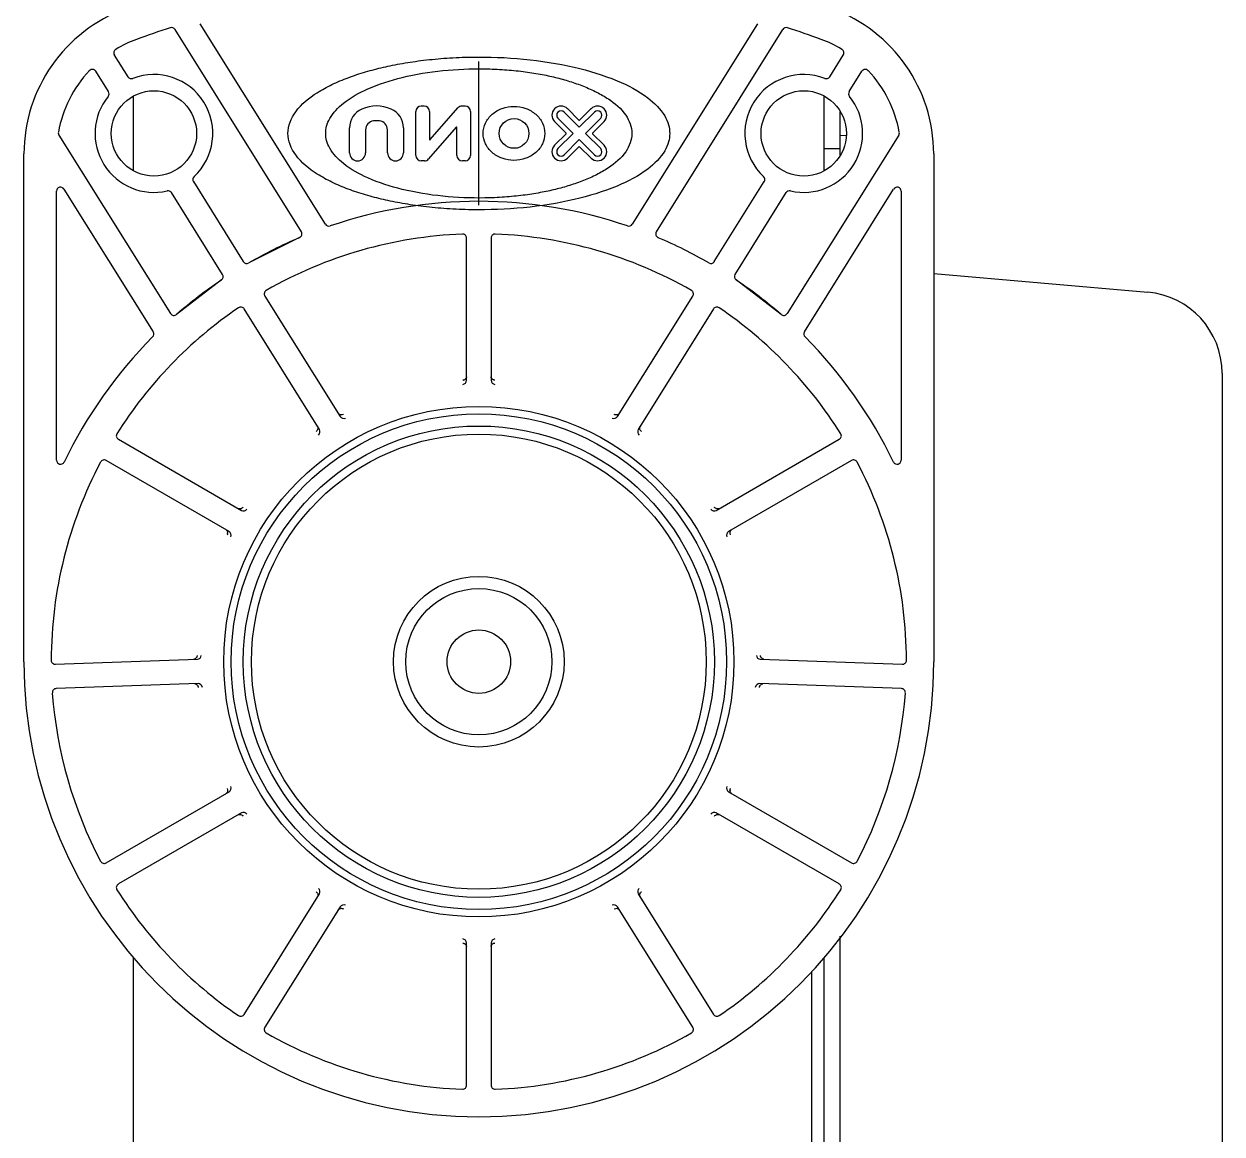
# Model space of a CAD drawing. Header units: millimetres. Extents: x 900 to 7803, y 2935 to 8583.
# Drawn here: x 5374 to 5521.5, y 8303.6 to 8440.2 of the extents above; entities that cross this region are included whole.
import ezdxf

# ---------------------------------------------------------------- set-up
doc = ezdxf.new("R2010")
doc.units = ezdxf.units.MM
doc.header["$LTSCALE"] = 676.148
doc.layers.get('0').update_dxf_attribs({"linetype": 'CONTINUOUS'})
for name, color, linetype in [('ASSI', 7, 'CONTINUOUS'), ('CURVE', 7, 'CONTINUOUS'), ('GEOM', 7, 'CONTINUOUS'), ('NOGEOM', 7, 'CONTINUOUS')]:
    doc.layers.add(name, color=color, linetype=linetype)

msp = doc.modelspace()

# ---------------------------------------------------------------- linework, layer by layer
at = {"linetype": 'Continuous'}
for p, q in [((5387.52, 8422.12), (5387.52, 8431.33)), ((5387.52, 7742.22), (5387.52, 8325.29)), ((5471.02, 7742.22), (5471.02, 8323.59))]:
    msp.add_line(p, q, dxfattribs=at)
at = {"color": 7, "linetype": 'Continuous'}
msp.add_line((5472.52, 7742.22), (5472.52, 8325.29), dxfattribs=at)
at = {"layer": 'ASSI', "color": 7, "linetype": 'Continuous'}
for radius in [10.5, 9, 3.9]:
    msp.add_circle((5430.02, 8361.72), radius, dxfattribs=at)
at = {"layer": 'CURVE', "color": 40, "linetype": 'Continuous'}
for p, q in [((5422.93, 8430.1), (5423.27, 8430.1)), ((5424.04, 8425.97), (5427.43, 8429.87)), ((5427.94, 8430.1), (5428.33, 8430.1)), ((5440.94, 8429.77), (5442.35, 8428.35)), ((5442.43, 8428.35), (5443.84, 8429.77)), ((5422.26, 8424.02), (5422.26, 8429.42)), ((5423.95, 8429.42), (5423.95, 8426)), ((5429.01, 8429.42), (5429.01, 8424.02)), ((5440.76, 8426.76), (5439.34, 8428.18)), ((5441.63, 8426.72), (5439.76, 8428.59)), ((5440.52, 8429.35), (5442.39, 8427.48)), ((5442.39, 8427.48), (5444.26, 8429.35)), ((5445.02, 8428.59), (5443.15, 8426.72)), ((5445.43, 8428.18), (5444.02, 8426.76)), ((5414.1, 8424.33), (5414.1, 8427.4)), ((5416.07, 8427.16), (5416.07, 8424.33)), ((5418.77, 8424.33), (5418.77, 8427.16)), ((5420.74, 8427.4), (5420.74, 8424.33)), ((5427.22, 8427.48), (5423.83, 8423.58)), ((5427.32, 8424.02), (5427.32, 8427.44)), ((5439.34, 8425.27), (5440.76, 8426.68)), ((5439.76, 8424.85), (5441.63, 8426.72)), ((5443.15, 8426.72), (5445.02, 8424.85)), ((5444.02, 8426.68), (5445.43, 8425.27)), ((5442.39, 8425.96), (5440.52, 8424.09)), ((5444.26, 8424.09), (5442.39, 8425.96)), ((5442.35, 8425.09), (5440.94, 8423.68)), ((5443.84, 8423.68), (5442.43, 8425.09)), ((5423.32, 8423.35), (5422.93, 8423.35)), ((5428.33, 8423.35), (5427.99, 8423.35))]:
    msp.add_line(p, q, dxfattribs=at)
msp.add_circle((5434.35, 8426.72), 1.83, dxfattribs=at)
for centre, radius, start, end in [((5416.64, 8427.4), 2.53, 113.5782, 180), ((5417.42, 8425.6), 4.5, 66.4218, 113.5782), ((5418.21, 8427.4), 2.53, 0, 66.4218), ((5422.93, 8429.42), 0.675, 90, 180), ((5423.27, 8429.42), 0.675, 0, 90), ((5427.94, 8429.42), 0.675, 90, 139), ((5428.33, 8429.42), 0.675, 0, 90), ((5440.14, 8428.97), 1.12, 45, 225), ((5444.64, 8428.97), 1.12, 315, 135), ((5417.2, 8427.16), 1.12, 97.6623, 180), ((5417.42, 8425.48), 2.81, 82.3377, 97.6623), ((5417.65, 8427.16), 1.12, 0, 82.3377), ((5440.14, 8428.97), 0.537, 45, 225), ((5442.39, 8428.39), 0.0562, 225, 315), ((5444.64, 8428.97), 0.537, 315, 135), ((5427.26, 8427.44), 0.0562, 0, 139), ((5440.72, 8426.72), 0.0562, 315, 45), ((5444.06, 8426.72), 0.0562, 135, 225), ((5424, 8426), 0.0562, 180, 319), ((5440.14, 8424.47), 1.12, 135, 315), ((5444.64, 8424.47), 1.12, 225, 45), ((5415.09, 8424.33), 0.984, 180, 360), ((5419.76, 8424.33), 0.984, 180, 360), ((5422.93, 8424.02), 0.675, 180, 270), ((5427.99, 8424.02), 0.675, 180, 270), ((5428.33, 8424.02), 0.675, 270, 360), ((5440.14, 8424.47), 0.537, 135, 315), ((5442.39, 8425.05), 0.0562, 45, 135), ((5444.64, 8424.47), 0.537, 225, 45), ((5423.32, 8424.02), 0.675, 270, 319)]:
    msp.add_arc(centre, radius, start, end, dxfattribs=at)
for points, knots in [([(5406.52, 8426.72), (5406.52, 8427.66), (5407.42, 8429.78), (5409.68, 8431.53), (5411.95, 8432.78), (5413.95, 8433.61), (5415.71, 8434.2), (5417.17, 8434.6), (5418.28, 8434.87), (5419.42, 8435.12), (5421.07, 8435.43), (5423.29, 8435.75), (5426.13, 8436.02), (5430.24, 8436.19), (5435.51, 8435.99), (5441.54, 8435.06), (5446.72, 8433.5), (5450.57, 8431.51), (5452.68, 8429.47), (5453.41, 8427.83), (5453.52, 8427.08), (5453.52, 8426.72)], [0, 0, 0, 0, 0.052374, 0.118121, 0.156207, 0.196612, 0.238317, 0.259351, 0.280353, 0.301894, 0.324607, 0.373447, 0.426498, 0.483054, 0.602116, 0.719134, 0.82164, 0.901468, 0.958302, 0.9804, 1, 1, 1, 1]), ([(5411.17, 8426.72), (5411.17, 8427.02), (5411.25, 8427.66), (5411.83, 8429.03), (5413.51, 8430.76), (5416.6, 8432.45), (5420.77, 8433.77), (5425.61, 8434.56), (5429.84, 8434.73), (5433.14, 8434.59), (5435.42, 8434.36), (5437.2, 8434.09), (5438.52, 8433.83), (5439.44, 8433.62), (5440.33, 8433.39), (5441.49, 8433.05), (5442.91, 8432.55), (5444.51, 8431.84), (5446.35, 8430.79), (5448.17, 8429.28), (5448.87, 8427.51), (5448.87, 8426.72)], [0, 0, 0, 0, 0.020426, 0.043294, 0.101168, 0.181166, 0.283064, 0.398962, 0.516733, 0.572675, 0.625172, 0.673535, 0.696042, 0.717401, 0.73824, 0.759127, 0.800607, 0.840911, 0.879072, 0.945685, 1, 1, 1, 1]), ([(5430.55, 8426.72), (5430.55, 8427.16), (5430.76, 8428.05), (5431.62, 8429.16), (5432.88, 8429.88), (5434.35, 8430.13), (5435.81, 8429.88), (5437.07, 8429.16), (5437.94, 8428.05), (5438.14, 8427.16), (5438.14, 8426.72)], [0, 0, 0, 0, 0.117152, 0.239047, 0.367351, 0.5, 0.632649, 0.760953, 0.882848, 1, 1, 1, 1]), ([(5453.52, 8426.72), (5453.52, 8426.37), (5453.41, 8425.62), (5452.68, 8423.98), (5450.57, 8421.94), (5446.72, 8419.95), (5441.54, 8418.39), (5435.51, 8417.46), (5430.24, 8417.26), (5426.13, 8417.43), (5423.29, 8417.69), (5421.07, 8418.02), (5419.42, 8418.33), (5418.28, 8418.58), (5417.17, 8418.85), (5415.71, 8419.25), (5413.95, 8419.83), (5411.95, 8420.67), (5409.68, 8421.92), (5407.42, 8423.67), (5406.52, 8425.79), (5406.52, 8426.72)], [0, 0, 0, 0, 0.0196, 0.041698, 0.098532, 0.17836, 0.280866, 0.397884, 0.516946, 0.573502, 0.626553, 0.675393, 0.698106, 0.719647, 0.740649, 0.761683, 0.803388, 0.843793, 0.881879, 0.947626, 1, 1, 1, 1]), ([(5448.87, 8426.72), (5448.87, 8425.93), (5448.17, 8424.17), (5446.35, 8422.66), (5444.51, 8421.6), (5442.91, 8420.89), (5441.49, 8420.4), (5440.33, 8420.06), (5439.44, 8419.83), (5438.52, 8419.62), (5437.2, 8419.36), (5435.42, 8419.08), (5433.14, 8418.86), (5429.84, 8418.72), (5425.61, 8418.89), (5420.77, 8419.67), (5416.6, 8421), (5413.51, 8422.69), (5411.83, 8424.42), (5411.25, 8425.79), (5411.17, 8426.43), (5411.17, 8426.72)], [0, 0, 0, 0, 0.054315, 0.120928, 0.159089, 0.199393, 0.240873, 0.26176, 0.282599, 0.303958, 0.326465, 0.374828, 0.427325, 0.483267, 0.601038, 0.716936, 0.818834, 0.898832, 0.956706, 0.979574, 1, 1, 1, 1]), ([(5438.14, 8426.72), (5438.14, 8426.29), (5437.94, 8425.39), (5437.07, 8424.29), (5435.81, 8423.57), (5434.35, 8423.32), (5432.88, 8423.57), (5431.62, 8424.29), (5430.76, 8425.39), (5430.55, 8426.29), (5430.55, 8426.72)], [0, 0, 0, 0, 0.117152, 0.239047, 0.367351, 0.5, 0.632649, 0.760953, 0.882848, 1, 1, 1, 1])]:
    msp.add_open_spline(points, degree=3, knots=knots, dxfattribs=at)
at = {"layer": 'GEOM', "color": 7, "linetype": 'Continuous'}
for p, q in [((5411.13, 8415.55), (5395.73, 8440.19)), ((5464.31, 8440.19), (5448.91, 8415.55)), ((5408.17, 8414.62), (5392.62, 8439.51)), ((5467.42, 8439.51), (5451.87, 8414.62)), ((5385.14, 8436.37), (5386.82, 8433.69)), ((5473.22, 8433.69), (5474.89, 8436.37)), ((5384.42, 8431.87), (5382.86, 8434.37)), ((5475.62, 8431.87), (5477.18, 8434.37)), ((5472.52, 8422.12), (5472.52, 8431.33)), ((5378.33, 8426.52), (5392.05, 8404.55)), ((5481.71, 8426.52), (5467.98, 8404.55)), ((5474.52, 8426.47), (5475.23, 8426.49)), ((5374.02, 8361.72), (5374.02, 8424.2)), ((5474.52, 8424.83), (5472.52, 8424.83)), ((5486.02, 8424.2), (5486.02, 8361.72)), ((5394.88, 8420.79), (5401.02, 8410.96)), ((5459.01, 8410.96), (5465.16, 8420.79)), ((5378.02, 8386.51), (5378.02, 8419.61)), ((5378.94, 8419.87), (5389.93, 8402.3)), ((5398.48, 8409.37), (5392.19, 8419.44)), ((5461.56, 8409.37), (5467.85, 8419.44)), ((5470.11, 8402.3), (5481.09, 8419.87)), ((5482.02, 8419.61), (5482.02, 8386.51)), ((5407.94, 8413.9), (5401.7, 8410.79)), ((5428.52, 8396.34), (5428.52, 8413.84)), ((5431.52, 8413.84), (5431.52, 8396.34)), ((5486.02, 8409.49), (5512.39, 8407.19)), ((5398.33, 8408.69), (5392.81, 8404.44)), ((5467.23, 8404.44), (5461.7, 8408.69)), ((5403.67, 8406.71), (5412.94, 8391.88)), ((5447.09, 8391.88), (5456.36, 8406.71)), ((5410.4, 8390.29), (5401.13, 8405.12)), ((5458.91, 8405.12), (5449.64, 8390.29)), ((5521.52, 8397.22), (5521.52, 8298.81)), ((5385.64, 8389.08), (5400.79, 8380.33)), ((5459.25, 8380.33), (5474.4, 8389.08)), ((5399.29, 8377.73), (5384.14, 8386.48)), ((5475.9, 8386.48), (5460.75, 8377.73)), ((5377.88, 8361.4), (5395.37, 8362.01)), ((5464.67, 8362.01), (5482.15, 8361.4)), ((5395.47, 8359.02), (5377.99, 8358.41)), ((5482.05, 8358.41), (5464.56, 8359.02)), ((5384.14, 8336.97), (5399.29, 8345.71)), ((5460.75, 8345.71), (5475.9, 8336.97)), ((5400.79, 8343.11), (5385.64, 8334.37)), ((5474.4, 8334.37), (5459.25, 8343.11)), ((5401.13, 8318.32), (5410.4, 8333.16)), ((5449.64, 8333.16), (5458.91, 8318.32)), ((5412.94, 8331.57), (5403.67, 8316.73)), ((5456.36, 8316.73), (5447.09, 8331.57)), ((5428.52, 8309.61), (5428.52, 8327.1)), ((5431.52, 8327.1), (5431.52, 8309.61))]:
    msp.add_line(p, q, dxfattribs=at)
at = {"layer": 'GEOM', "linetype": 'Continuous'}
for p, q in [((5474.52, 8424.08), (5474.52, 8429.36)), ((5474.52, 7697.02), (5474.52, 8327.96))]:
    msp.add_line(p, q, dxfattribs=at)
at = {"layer": 'GEOM', "color": 7, "linetype": 'Continuous'}
for centre, radius in [((5390.02, 8426.72), 5.25), ((5470.02, 8426.72), 5.25), ((5430.02, 8361.72), 31.41), ((5430.02, 8361.72), 30.5), ((5430.02, 8361.72), 29), ((5430.02, 8361.72), 28)]:
    msp.add_circle(centre, radius, dxfattribs=at)
for centre, radius, start, end in [((5393.02, 8424.2), 19, 110.0126, 180), ((5467.02, 8424.2), 19, 0, 69.9874), ((5430.02, 8322.61), 123.12, 107.9689, 110.0126), ((5392.19, 8439.24), 0.5, 32, 107.9689), ((5467.85, 8439.24), 0.5, 72.0311, 148), ((5430.02, 8322.61), 123.12, 69.9874, 72.0311), ((5385.57, 8436.63), 0.5, 120.9219, 212), ((5393.02, 8424.2), 15, 110.0126, 120.9219), ((5467.02, 8424.2), 15, 59.0781, 69.9874), ((5474.47, 8436.63), 0.5, 328, 59.0781), ((5393.02, 8424.2), 15, 136.8949, 169.7148), ((5382.43, 8434.1), 0.5, 32, 136.8949), ((5477.6, 8434.1), 0.5, 43.1051, 148), ((5467.02, 8424.2), 15, 10.2852, 43.1051), ((5387.24, 8433.96), 0.5, 212, 291.012), ((5390.02, 8426.72), 7.25, 312.988, 111.012), ((5470.02, 8426.72), 7.25, 68.988, 227.012), ((5472.8, 8433.96), 0.5, 248.988, 328), ((5390.02, 8426.72), 7.25, 140.9975, 283.0025), ((5384, 8431.6), 0.5, 320.9975, 32), ((5470.02, 8426.72), 7.25, 256.9975, 39.0025), ((5476.04, 8431.6), 0.5, 148, 219.0025), ((5378.75, 8426.78), 0.5, 169.7148, 212), ((5481.29, 8426.78), 0.5, 328, 10.2852), ((5395.3, 8421.05), 0.5, 132.988, 212), ((5464.73, 8421.05), 0.5, 328, 47.012), ((5378.52, 8419.61), 0.5, 32, 180), ((5391.76, 8419.17), 0.5, 32, 103.0025), ((5468.27, 8419.17), 0.5, 76.9975, 148), ((5481.52, 8419.61), 0.5, 0, 148), ((5430.02, 8361.72), 56.65, 71.1475, 108.8525), ((5411.55, 8415.81), 0.5, 212, 288.8525), ((5448.49, 8415.81), 0.5, 251.1475, 328), ((5430.02, 8361.72), 56.65, 112.9398, 119.9946), ((5430.02, 8361.72), 52.65, 92.1978, 119.8022), ((5407.74, 8414.36), 0.5, 292.9398, 32), ((5428.02, 8413.84), 0.5, 0, 92.1978), ((5432.02, 8413.84), 0.5, 87.8022, 180), ((5430.02, 8361.72), 52.65, 60.1978, 87.8022), ((5452.29, 8414.36), 0.5, 148, 247.0602), ((5430.02, 8361.72), 56.65, 60.0054, 67.0602), ((5401.45, 8411.22), 0.5, 212, 299.9946), ((5458.59, 8411.22), 0.5, 240.0054, 328), ((5398.05, 8409.1), 0.5, 304.0054, 32), ((5461.98, 8409.1), 0.5, 148, 235.9946), ((5430.02, 8361.72), 56.65, 124.0054, 131.0602), ((5430.02, 8361.72), 56.65, 48.9398, 55.9946), ((5404.1, 8406.98), 0.5, 119.8022, 212), ((5455.94, 8406.98), 0.5, 328, 60.1978), ((5511.52, 8397.22), 10, 0, 85), ((5430.02, 8361.72), 52.65, 124.1978, 147.8022), ((5392.48, 8404.82), 0.5, 212, 311.0602), ((5400.71, 8404.86), 0.5, 32, 124.1978), ((5459.33, 8404.86), 0.5, 55.8022, 148), ((5430.02, 8361.72), 52.65, 32.1978, 55.8022), ((5467.56, 8404.82), 0.5, 228.9398, 328), ((5430.02, 8361.72), 56.65, 135.1475, 154.3015), ((5389.5, 8402.03), 0.5, 315.1475, 32), ((5470.54, 8402.03), 0.5, 148, 224.8525), ((5430.02, 8361.72), 56.65, 25.6985, 44.8525), ((5428.01, 8396.89), 0.537, 284.6753, 287.9417), ((5385.89, 8389.51), 0.5, 147.8022, 240), ((5474.15, 8389.51), 0.5, 300, 32.1978), ((5430.02, 8361.72), 52.65, 152.1978, 179.8022), ((5378.52, 8386.51), 0.5, 180, 334.3015), ((5383.89, 8386.05), 0.5, 60, 152.1978), ((5476.15, 8386.05), 0.5, 27.8022, 120), ((5430.02, 8361.72), 52.65, 0.1978, 27.8022), ((5481.52, 8386.51), 0.5, 205.6985, 360), ((5398.53, 8377.57), 0.567, 352.9438, 359.7748), ((5377.87, 8361.9), 0.5, 179.8022, 272), ((5482.17, 8361.9), 0.5, 268, 0.1978), ((5430.02, 8361.72), 56, 180, 360), ((5378.01, 8357.91), 0.5, 92, 184.1978), ((5430.02, 8361.72), 52.65, 184.1978, 207.8022), ((5394.94, 8358.49), 0.537, 16.6753, 19.9417), ((5465.1, 8358.49), 0.545, 160.8391, 164.5973), ((5430.02, 8361.72), 52.65, 332.1978, 355.8022), ((5482.03, 8357.91), 0.5, 355.8022, 88), ((5461.51, 8345.88), 0.567, 172.9438, 179.7748), ((5383.89, 8337.4), 0.5, 207.8022, 300), ((5476.15, 8337.4), 0.5, 240, 332.1978), ((5385.89, 8333.93), 0.5, 120, 212.1978), ((5474.15, 8333.93), 0.5, 327.8022, 60), ((5430.02, 8361.72), 52.65, 212.1978, 235.8022), ((5430.02, 8361.72), 52.65, 304.1978, 327.8022), ((5432.03, 8326.56), 0.537, 104.6753, 107.9417), ((5400.71, 8318.59), 0.5, 235.8022, 328), ((5459.33, 8318.59), 0.5, 212, 304.1978), ((5404.1, 8316.47), 0.5, 148, 240.1978), ((5455.94, 8316.47), 0.5, 299.8022, 32), ((5430.02, 8361.72), 52.65, 240.1978, 267.8022), ((5430.02, 8361.72), 52.65, 272.1978, 299.8022), ((5428.02, 8309.61), 0.5, 267.8022, 360), ((5432.02, 8309.61), 0.5, 180, 272.1978)]:
    msp.add_arc(centre, radius, start, end, dxfattribs=at)
for points, knots in [([(5428.14, 8396.37), (5428.13, 8396.37), (5428.1, 8396.36), (5428.06, 8396.36), (5428.05, 8396.36)], [0, 0, 0, 0, 0.4981, 1, 1, 1, 1]), ([(5428.51, 8396.76), (5428.49, 8396.64), (5428.38, 8396.47), (5428.22, 8396.4), (5428.17, 8396.38)], [0, 0, 0, 0, 0.695209, 1, 1, 1, 1]), ([(5431.9, 8396.37), (5431.88, 8396.37), (5431.85, 8396.39), (5431.81, 8396.4), (5431.79, 8396.41)], [0, 0, 0, 0, 0.507151, 1, 1, 1, 1]), ([(5431.99, 8396.36), (5431.98, 8396.36), (5431.95, 8396.36), (5431.92, 8396.37), (5431.9, 8396.37)], [0, 0, 0, 0, 0.501286, 1, 1, 1, 1]), ([(5446.93, 8392.08), (5446.89, 8392.08), (5446.81, 8392.09), (5446.74, 8392.12), (5446.7, 8392.14)], [0, 0, 0, 0, 0.489748, 1, 1, 1, 1]), ([(5410.07, 8390.11), (5410.06, 8390.1), (5410.03, 8390.08), (5410.01, 8390.06), (5409.99, 8390.05)], [0, 0, 0, 0, 0.4981, 1, 1, 1, 1]), ([(5410.14, 8390.71), (5410.22, 8390.58), (5410.23, 8390.33), (5410.11, 8390.16), (5410.07, 8390.11)], [0, 0, 0, 0, 0.687908, 1, 1, 1, 1]), ([(5449.83, 8390.41), (5449.82, 8390.45), (5449.83, 8390.53), (5449.85, 8390.6), (5449.86, 8390.64)], [0, 0, 0, 0, 0.513713, 1, 1, 1, 1]), ([(5400.66, 8380.52), (5400.62, 8380.52), (5400.54, 8380.52), (5400.46, 8380.53), (5400.43, 8380.55)], [0, 0, 0, 0, 0.513713, 1, 1, 1, 1]), ([(5459.09, 8380.67), (5459.08, 8380.68), (5459.05, 8380.71), (5459.03, 8380.73), (5459.02, 8380.75)], [0, 0, 0, 0, 0.4981, 1, 1, 1, 1]), ([(5459.68, 8380.58), (5459.55, 8380.51), (5459.3, 8380.5), (5459.13, 8380.63), (5459.09, 8380.67)], [0, 0, 0, 0, 0.687908, 1, 1, 1, 1]), ([(5399.09, 8377.5), (5399.09, 8377.47), (5399.08, 8377.41), (5399.05, 8377.36), (5399.04, 8377.33)], [0, 0, 0, 0, 0.494862, 1, 1, 1, 1]), ([(5395.33, 8362.4), (5395.32, 8362.38), (5395.31, 8362.34), (5395.3, 8362.3), (5395.29, 8362.28)], [0, 0, 0, 0, 0.507151, 1, 1, 1, 1]), ([(5395.34, 8362.49), (5395.34, 8362.47), (5395.34, 8362.44), (5395.33, 8362.41), (5395.33, 8362.4)], [0, 0, 0, 0, 0.501286, 1, 1, 1, 1]), ([(5464.71, 8362.39), (5464.71, 8362.4), (5464.7, 8362.44), (5464.7, 8362.47), (5464.7, 8362.49)], [0, 0, 0, 0, 0.4981, 1, 1, 1, 1]), ([(5464.74, 8362.29), (5464.73, 8362.31), (5464.72, 8362.34), (5464.71, 8362.37), (5464.71, 8362.39)], [0, 0, 0, 0, 0.495055, 1, 1, 1, 1]), ([(5395.06, 8359), (5395.18, 8358.98), (5395.35, 8358.88), (5395.43, 8358.72), (5395.45, 8358.67)], [0, 0, 0, 0, 0.695209, 1, 1, 1, 1]), ([(5464.59, 8358.66), (5464.6, 8358.72), (5464.68, 8358.88), (5464.86, 8358.98), (5464.98, 8359)], [0, 0, 0, 0, 0.303483, 1, 1, 1, 1]), ([(5395.46, 8358.64), (5395.46, 8358.62), (5395.47, 8358.59), (5395.47, 8358.56), (5395.48, 8358.54)], [0, 0, 0, 0, 0.4981, 1, 1, 1, 1]), ([(5464.56, 8358.54), (5464.56, 8358.56), (5464.57, 8358.59), (5464.57, 8358.62), (5464.58, 8358.63)], [0, 0, 0, 0, 0.501286, 1, 1, 1, 1]), ([(5460.95, 8345.95), (5460.95, 8345.98), (5460.96, 8346.03), (5460.98, 8346.09), (5461, 8346.12)], [0, 0, 0, 0, 0.494862, 1, 1, 1, 1]), ([(5400.36, 8342.87), (5400.48, 8342.94), (5400.73, 8342.95), (5400.9, 8342.82), (5400.95, 8342.78)], [0, 0, 0, 0, 0.687908, 1, 1, 1, 1]), ([(5400.95, 8342.78), (5400.96, 8342.76), (5400.98, 8342.74), (5401, 8342.71), (5401.01, 8342.7)], [0, 0, 0, 0, 0.4981, 1, 1, 1, 1]), ([(5459.38, 8342.93), (5459.42, 8342.93), (5459.5, 8342.93), (5459.57, 8342.91), (5459.61, 8342.9)], [0, 0, 0, 0, 0.513713, 1, 1, 1, 1]), ([(5410.21, 8333.04), (5410.21, 8333), (5410.21, 8332.92), (5410.19, 8332.84), (5410.17, 8332.81)], [0, 0, 0, 0, 0.513713, 1, 1, 1, 1]), ([(5449.9, 8332.74), (5449.82, 8332.86), (5449.8, 8333.11), (5449.92, 8333.29), (5449.97, 8333.33)], [0, 0, 0, 0, 0.687908, 1, 1, 1, 1]), ([(5449.97, 8333.33), (5449.98, 8333.35), (5450, 8333.37), (5450.03, 8333.39), (5450.04, 8333.4)], [0, 0, 0, 0, 0.4981, 1, 1, 1, 1]), ([(5413.1, 8331.37), (5413.14, 8331.37), (5413.22, 8331.36), (5413.3, 8331.33), (5413.34, 8331.31)], [0, 0, 0, 0, 0.489748, 1, 1, 1, 1]), ([(5428.05, 8327.09), (5428.06, 8327.09), (5428.09, 8327.09), (5428.12, 8327.08), (5428.13, 8327.08)], [0, 0, 0, 0, 0.501286, 1, 1, 1, 1]), ([(5428.13, 8327.08), (5428.15, 8327.07), (5428.19, 8327.06), (5428.23, 8327.05), (5428.25, 8327.04)], [0, 0, 0, 0, 0.507151, 1, 1, 1, 1]), ([(5431.52, 8326.69), (5431.55, 8326.81), (5431.65, 8326.98), (5431.81, 8327.05), (5431.86, 8327.07)], [0, 0, 0, 0, 0.695209, 1, 1, 1, 1]), ([(5431.89, 8327.08), (5431.91, 8327.08), (5431.94, 8327.09), (5431.97, 8327.09), (5431.99, 8327.09)], [0, 0, 0, 0, 0.4981, 1, 1, 1, 1])]:
    msp.add_open_spline(points, degree=3, knots=knots, dxfattribs=at)
for points in [[(5428.05, 8395.84), (5428.28, 8395.86), (5428.52, 8396.11), (5428.52, 8396.34)], [(5431.79, 8396.41), (5431.66, 8396.47), (5431.55, 8396.62), (5431.52, 8396.76)], [(5431.52, 8396.34), (5431.52, 8396.11), (5431.76, 8395.86), (5431.99, 8395.84)], [(5413, 8392.08), (5412.9, 8392.1), (5412.8, 8392.16), (5412.73, 8392.23)], [(5412.94, 8391.88), (5413.07, 8391.68), (5413.41, 8391.59), (5413.61, 8391.7)], [(5413.34, 8392.14), (5413.24, 8392.08), (5413.11, 8392.06), (5413, 8392.08)], [(5446.43, 8391.7), (5446.63, 8391.59), (5446.97, 8391.68), (5447.09, 8391.88)], [(5447.35, 8392.3), (5447.27, 8392.16), (5447.09, 8392.07), (5446.93, 8392.08)], [(5410.27, 8389.61), (5410.45, 8389.75), (5410.52, 8390.09), (5410.4, 8390.29)], [(5449.64, 8390.29), (5449.51, 8390.09), (5449.58, 8389.75), (5449.77, 8389.61)], [(5450.04, 8390.05), (5449.93, 8390.13), (5449.84, 8390.27), (5449.83, 8390.41)], [(5401.01, 8380.75), (5400.93, 8380.63), (5400.8, 8380.54), (5400.66, 8380.52)], [(5400.79, 8380.33), (5400.99, 8380.22), (5401.33, 8380.3), (5401.46, 8380.49)], [(5458.58, 8380.49), (5458.71, 8380.3), (5459.05, 8380.22), (5459.25, 8380.33)], [(5398.86, 8377.98), (5399, 8377.9), (5399.1, 8377.73), (5399.09, 8377.57)], [(5399.48, 8377.08), (5399.59, 8377.28), (5399.49, 8377.62), (5399.29, 8377.73)], [(5460.75, 8377.73), (5460.55, 8377.62), (5460.45, 8377.28), (5460.55, 8377.08)], [(5461, 8377.33), (5460.94, 8377.44), (5460.93, 8377.56), (5460.95, 8377.68)], [(5460.95, 8377.68), (5460.97, 8377.78), (5461.04, 8377.87), (5461.11, 8377.94)], [(5395.29, 8362.28), (5395.23, 8362.15), (5395.09, 8362.04), (5394.95, 8362.01)], [(5395.37, 8362.01), (5395.6, 8362.02), (5395.85, 8362.27), (5395.85, 8362.5)], [(5464.19, 8362.5), (5464.19, 8362.27), (5464.44, 8362.02), (5464.67, 8362.01)], [(5465.09, 8362.01), (5464.94, 8362.04), (5464.8, 8362.16), (5464.74, 8362.29)], [(5395.99, 8358.56), (5395.97, 8358.79), (5395.7, 8359.02), (5395.47, 8359.02)], [(5464.56, 8359.02), (5464.34, 8359.02), (5464.07, 8358.79), (5464.05, 8358.56)], [(5399.08, 8345.77), (5399.06, 8345.67), (5399, 8345.58), (5398.92, 8345.51)], [(5399.04, 8346.12), (5399.09, 8346.01), (5399.11, 8345.88), (5399.08, 8345.77)], [(5399.29, 8345.71), (5399.49, 8345.83), (5399.59, 8346.17), (5399.48, 8346.37)], [(5460.55, 8346.37), (5460.45, 8346.17), (5460.55, 8345.83), (5460.75, 8345.71)], [(5461.18, 8345.47), (5461.04, 8345.55), (5460.94, 8345.72), (5460.94, 8345.88)], [(5401.46, 8342.96), (5401.33, 8343.15), (5400.99, 8343.23), (5400.79, 8343.11)], [(5459.25, 8343.11), (5459.05, 8343.23), (5458.71, 8343.15), (5458.58, 8342.96)], [(5459.02, 8342.7), (5459.1, 8342.82), (5459.24, 8342.91), (5459.38, 8342.93)], [(5410.4, 8333.16), (5410.52, 8333.35), (5410.45, 8333.7), (5410.27, 8333.83)], [(5449.77, 8333.83), (5449.58, 8333.7), (5449.51, 8333.35), (5449.64, 8333.16)], [(5409.99, 8333.4), (5410.11, 8333.32), (5410.2, 8333.18), (5410.21, 8333.04)], [(5412.68, 8331.15), (5412.77, 8331.29), (5412.95, 8331.38), (5413.1, 8331.37)], [(5413.61, 8331.74), (5413.41, 8331.85), (5413.07, 8331.76), (5412.94, 8331.57)], [(5447.09, 8331.57), (5446.97, 8331.76), (5446.63, 8331.85), (5446.43, 8331.74)], [(5446.7, 8331.31), (5446.8, 8331.36), (5446.93, 8331.39), (5447.04, 8331.37)], [(5447.04, 8331.37), (5447.14, 8331.35), (5447.24, 8331.29), (5447.31, 8331.21)], [(5428.52, 8327.1), (5428.52, 8327.33), (5428.28, 8327.59), (5428.05, 8327.6)], [(5428.25, 8327.04), (5428.38, 8326.97), (5428.49, 8326.83), (5428.51, 8326.69)], [(5431.99, 8327.6), (5431.76, 8327.59), (5431.52, 8327.33), (5431.52, 8327.1)]]:
    msp.add_open_spline(points, degree=3, dxfattribs=at)
at = {"layer": 'NOGEOM', "color": 7, "linetype": 'Continuous'}
msp.add_line((5430.02, 8417.89), (5430.02, 8435.56), dxfattribs=at)

doc.saveas('drawing.dxf')
